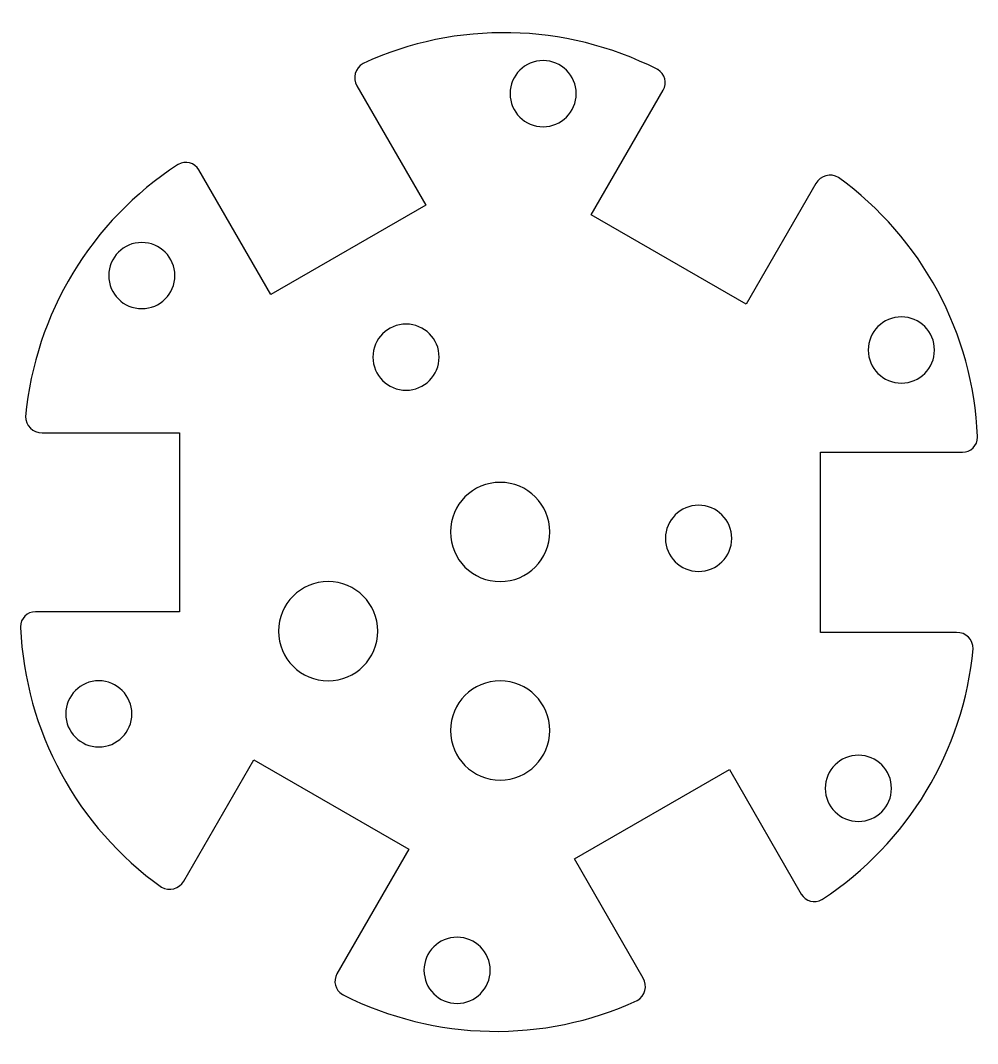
# Model space of a CAD drawing. Header units: inches. Extents: x 123.4 to 181.2, y -183.3 to -121.4.
import ezdxf

# ---------------------------------------------------------------- set-up
doc = ezdxf.new("R2010")
doc.units = ezdxf.units.IN
doc.header["$MEASUREMENT"] = 0
doc.layers.add('Layer 1', color=7, linetype='Continuous')

# ---------------------------------------------------------------- blocks, each defined once
blk = doc.blocks.new('block 2')
at = {"layer": 'Layer 1', "color": 7, "lineweight": 25, "true_color": 0xffffff}
blk.add_open_spline([(149.349, -164.343), (149.349, -162.686), (150.692, -161.343), (152.349, -161.343), (154.006, -161.343), (155.349, -162.686), (155.349, -164.343), (155.349, -166), (154.006, -167.343), (152.349, -167.343), (150.692, -167.343), (149.349, -166), (149.349, -164.343)], degree=3, knots=[0, 0, 0, 0, 1, 1, 1, 2, 2, 2, 3, 3, 3, 4, 4, 4, 4], dxfattribs=at)
blk = doc.blocks.new('block 3')
at = {"layer": 'Layer 1', "color": 7, "lineweight": 25, "true_color": 0xffffff}
blk.add_open_spline([(162.343, -152.731), (162.343, -151.626), (163.238, -150.731), (164.343, -150.731), (165.447, -150.731), (166.343, -151.626), (166.343, -152.731), (166.343, -153.835), (165.447, -154.731), (164.343, -154.731), (163.238, -154.731), (162.343, -153.835), (162.343, -152.731)], degree=3, knots=[0, 0, 0, 0, 1, 1, 1, 2, 2, 2, 3, 3, 3, 4, 4, 4, 4], dxfattribs=at)
blk = doc.blocks.new('block 4')
at = {"layer": 'Layer 1', "color": 7, "lineweight": 25, "true_color": 0xffffff}
blk.add_open_spline([(138.957, -158.343), (138.957, -156.686), (140.3, -155.343), (141.957, -155.343), (143.613, -155.343), (144.957, -156.686), (144.957, -158.343), (144.957, -160), (143.613, -161.343), (141.957, -161.343), (140.3, -161.343), (138.957, -160), (138.957, -158.343)], degree=3, knots=[0, 0, 0, 0, 1, 1, 1, 2, 2, 2, 3, 3, 3, 4, 4, 4, 4], dxfattribs=at)
blk = doc.blocks.new('block 5')
at = {"layer": 'Layer 1', "color": 7, "lineweight": 25, "true_color": 0xffffff}
blk.add_open_spline([(144.666, -141.774), (144.666, -140.67), (145.561, -139.774), (146.666, -139.774), (147.77, -139.774), (148.666, -140.67), (148.666, -141.774), (148.666, -142.879), (147.77, -143.774), (146.666, -143.774), (145.561, -143.774), (144.666, -142.879), (144.666, -141.774)], degree=3, knots=[0, 0, 0, 0, 1, 1, 1, 2, 2, 2, 3, 3, 3, 4, 4, 4, 4], dxfattribs=at)
blk = doc.blocks.new('block 6')
at = {"layer": 'Layer 1', "color": 7, "lineweight": 25, "true_color": 0xffffff}
blk.add_open_spline([(149.349, -152.343), (149.349, -150.686), (150.692, -149.343), (152.349, -149.343), (154.006, -149.343), (155.349, -150.686), (155.349, -152.343), (155.349, -154), (154.006, -155.343), (152.349, -155.343), (150.692, -155.343), (149.349, -154), (149.349, -152.343)], degree=3, knots=[0, 0, 0, 0, 1, 1, 1, 2, 2, 2, 3, 3, 3, 4, 4, 4, 4], dxfattribs=at)
blk = doc.blocks.new('block 7')
at = {"layer": 'Layer 1', "color": 7, "lineweight": 25, "true_color": 0xffffff}
blk.add_open_spline([(124.669, -146.352), (124.117, -146.352), (123.669, -145.904), (123.669, -145.352), (124.255, -139.147), (127.638, -133.548), (132.857, -130.143), (132.871, -130.134), (132.885, -130.125), (132.9, -130.117), (133.334, -129.866), (133.89, -130.015), (134.141, -130.45), (134.141, -130.45), (138.492, -137.984), (138.492, -137.984), (138.492, -137.984), (147.856, -132.578), (147.856, -132.578), (147.856, -132.578), (143.7, -125.378), (143.7, -125.378), (143.423, -124.9), (143.587, -124.288), (144.066, -124.012), (149.732, -121.417), (156.272, -121.547), (161.831, -124.365), (161.845, -124.372), (161.86, -124.38), (161.874, -124.388), (162.309, -124.639), (162.458, -125.195), (162.207, -125.63), (162.207, -125.63), (157.857, -133.165), (157.857, -133.165), (157.857, -133.165), (167.222, -138.571), (167.222, -138.571), (167.222, -138.571), (171.435, -131.273), (171.435, -131.273), (171.712, -130.794), (172.323, -130.63), (172.801, -130.907), (177.843, -134.577), (180.935, -140.347), (181.199, -146.578), (181.199, -146.591), (181.199, -146.604), (181.199, -146.617), (181.199, -147.119), (180.792, -147.526), (180.29, -147.526), (180.29, -147.526), (171.713, -147.526), (171.713, -147.526), (171.713, -147.526), (171.713, -158.412), (171.713, -158.412), (171.713, -158.412), (179.938, -158.412), (179.938, -158.412), (180.49, -158.412), (180.938, -158.86), (180.938, -159.412), (180.349, -165.571), (177.005, -171.134), (171.84, -174.541), (171.825, -174.551), (171.81, -174.561), (171.794, -174.57), (171.359, -174.821), (170.803, -174.672), (170.552, -174.237), (170.552, -174.237), (166.205, -166.706), (166.205, -166.706), (166.205, -166.706), (156.84, -172.113), (156.84, -172.113), (156.84, -172.113), (160.997, -179.313), (160.997, -179.313), (161.273, -179.791), (161.109, -180.403), (160.631, -180.679), (154.964, -183.274), (148.424, -183.144), (142.866, -180.326), (142.851, -180.319), (142.836, -180.311), (142.822, -180.302), (142.387, -180.051), (142.238, -179.495), (142.489, -179.061), (142.489, -179.061), (146.839, -171.526), (146.839, -171.526), (146.839, -171.526), (137.475, -166.119), (137.475, -166.119), (137.475, -166.119), (133.244, -173.448), (133.244, -173.448), (132.968, -173.926), (132.356, -174.09), (131.878, -173.814), (126.785, -170.161), (123.649, -164.375), (123.366, -158.115), (123.365, -158.101), (123.365, -158.088), (123.365, -158.074), (123.365, -157.572), (123.772, -157.165), (124.274, -157.165), (124.274, -157.165), (132.983, -157.165), (132.983, -157.165), (132.983, -157.165), (132.983, -146.352), (132.983, -146.352), (132.983, -146.352), (124.669, -146.352), (124.669, -146.352)], degree=3, knots=[0, 0, 0, 0, 1, 1, 1, 2, 2, 2, 3, 3, 3, 4, 4, 4, 5, 5, 5, 6, 6, 6, 7, 7, 7, 8, 8, 8, 9, 9, 9, 10, 10, 10, 11, 11, 11, 12, 12, 12, 13, 13, 13, 14, 14, 14, 15, 15, 15, 16, 16, 16, 17, 17, 17, 18, 18, 18, 19, 19, 19, 20, 20, 20, 21, 21, 21, 22, 22, 22, 23, 23, 23, 24, 24, 24, 25, 25, 25, 26, 26, 26, 27, 27, 27, 28, 28, 28, 29, 29, 29, 30, 30, 30, 31, 31, 31, 32, 32, 32, 33, 33, 33, 34, 34, 34, 35, 35, 35, 36, 36, 36, 37, 37, 37, 38, 38, 38, 39, 39, 39, 40, 40, 40, 41, 41, 41, 42, 42, 42, 42], dxfattribs=at)
blk = doc.blocks.new('block 8')
at = {"layer": 'Layer 1', "color": 7, "lineweight": 25, "true_color": 0xffffff}
blk.add_open_spline([(147.75, -178.845), (147.75, -177.74), (148.645, -176.845), (149.75, -176.845), (150.855, -176.845), (151.75, -177.74), (151.75, -178.845), (151.75, -179.949), (150.855, -180.845), (149.75, -180.845), (148.645, -180.845), (147.75, -179.949), (147.75, -178.845)], degree=3, knots=[0, 0, 0, 0, 1, 1, 1, 2, 2, 2, 3, 3, 3, 4, 4, 4, 4], dxfattribs=at)
blk = doc.blocks.new('block 9')
at = {"layer": 'Layer 1', "color": 7, "lineweight": 25, "true_color": 0xffffff}
blk.add_open_spline([(128.697, -136.842), (128.697, -135.737), (129.593, -134.842), (130.697, -134.842), (131.802, -134.842), (132.697, -135.737), (132.697, -136.842), (132.697, -137.946), (131.802, -138.842), (130.697, -138.842), (129.593, -138.842), (128.697, -137.946), (128.697, -136.842)], degree=3, knots=[0, 0, 0, 0, 1, 1, 1, 2, 2, 2, 3, 3, 3, 4, 4, 4, 4], dxfattribs=at)
blk = doc.blocks.new('block 10')
at = {"layer": 'Layer 1', "color": 7, "lineweight": 25, "true_color": 0xffffff}
blk.add_open_spline([(174.599, -141.343), (174.599, -140.238), (175.495, -139.343), (176.599, -139.343), (177.704, -139.343), (178.599, -140.238), (178.599, -141.343), (178.599, -142.447), (177.704, -143.343), (176.599, -143.343), (175.495, -143.343), (174.599, -142.447), (174.599, -141.343)], degree=3, knots=[0, 0, 0, 0, 1, 1, 1, 2, 2, 2, 3, 3, 3, 4, 4, 4, 4], dxfattribs=at)
blk = doc.blocks.new('block 11')
at = {"layer": 'Layer 1', "color": 7, "lineweight": 25, "true_color": 0xffffff}
blk.add_open_spline([(152.948, -125.841), (152.948, -124.737), (153.843, -123.841), (154.948, -123.841), (156.052, -123.841), (156.948, -124.737), (156.948, -125.841), (156.948, -126.946), (156.052, -127.841), (154.948, -127.841), (153.843, -127.841), (152.948, -126.946), (152.948, -125.841)], degree=3, knots=[0, 0, 0, 0, 1, 1, 1, 2, 2, 2, 3, 3, 3, 4, 4, 4, 4], dxfattribs=at)
blk = doc.blocks.new('block 12')
at = {"layer": 'Layer 1', "color": 7, "lineweight": 25, "true_color": 0xffffff}
blk.add_open_spline([(172.001, -167.845), (172.001, -166.74), (172.896, -165.845), (174.001, -165.845), (175.105, -165.845), (176.001, -166.74), (176.001, -167.845), (176.001, -168.949), (175.105, -169.845), (174.001, -169.845), (172.896, -169.845), (172.001, -168.949), (172.001, -167.845)], degree=3, knots=[0, 0, 0, 0, 1, 1, 1, 2, 2, 2, 3, 3, 3, 4, 4, 4, 4], dxfattribs=at)
blk = doc.blocks.new('block 13')
at = {"layer": 'Layer 1', "color": 7, "lineweight": 25, "true_color": 0xffffff}
blk.add_open_spline([(126.098, -163.343), (126.098, -162.239), (126.994, -161.343), (128.098, -161.343), (129.203, -161.343), (130.098, -162.239), (130.098, -163.343), (130.098, -164.448), (129.203, -165.343), (128.098, -165.343), (126.994, -165.343), (126.098, -164.448), (126.098, -163.343)], degree=3, knots=[0, 0, 0, 0, 1, 1, 1, 2, 2, 2, 3, 3, 3, 4, 4, 4, 4], dxfattribs=at)

msp = doc.modelspace()

# ---------------------------------------------------------------- block references
at = {"layer": 'Layer 1'}
for name in ['block 7', 'block 11', 'block 9', 'block 5', 'block 10', 'block 6', 'block 3', 'block 4', 'block 13', 'block 2', 'block 12', 'block 8']:
    msp.add_blockref(name, (0, 0), dxfattribs=at)

doc.saveas('drawing.dxf')
